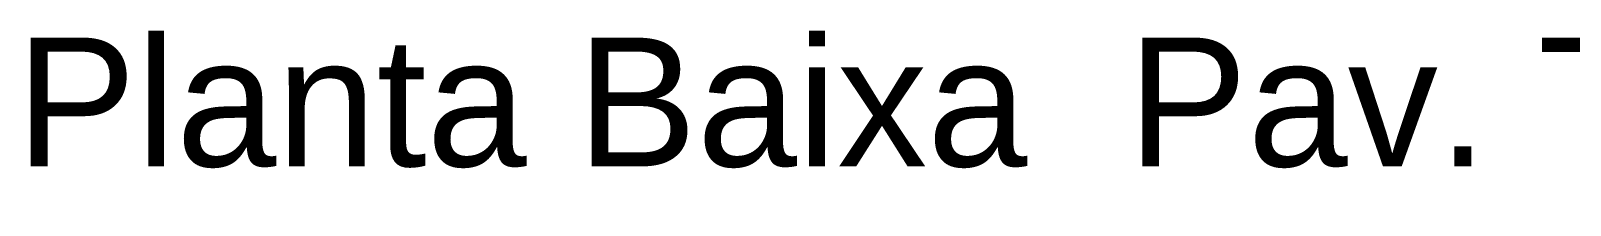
# Model space of a CAD drawing. Header units: millimetres. Extents: x 42 to 552, y 43 to 535.
# Drawn here: x 143.06 to 149.75, y 503.02 to 503.78 of the extents above; entities that cross this region are included whole.
import ezdxf

# ---------------------------------------------------------------- set-up
doc = ezdxf.new("R2010")
doc.units = ezdxf.units.MM
doc.header["$LTSCALE"] = 0.75
doc.header["$MEASUREMENT"] = 0
doc.layers.add('Textos', color=144, linetype='Continuous')
doc.styles.get("Standard").update_dxf_attribs({"font": 'arial.ttf'})

msp = doc.modelspace()

# ---------------------------------------------------------------- texts
at = {"layer": 'Textos'}
msp.add_text('Planta Baixa  Pav. Tipo 1,2,3 e 4', height=0.56, dxfattribs=at).set_placement((142.9994335917175, 503.1935964541005))

doc.saveas('drawing.dxf')
